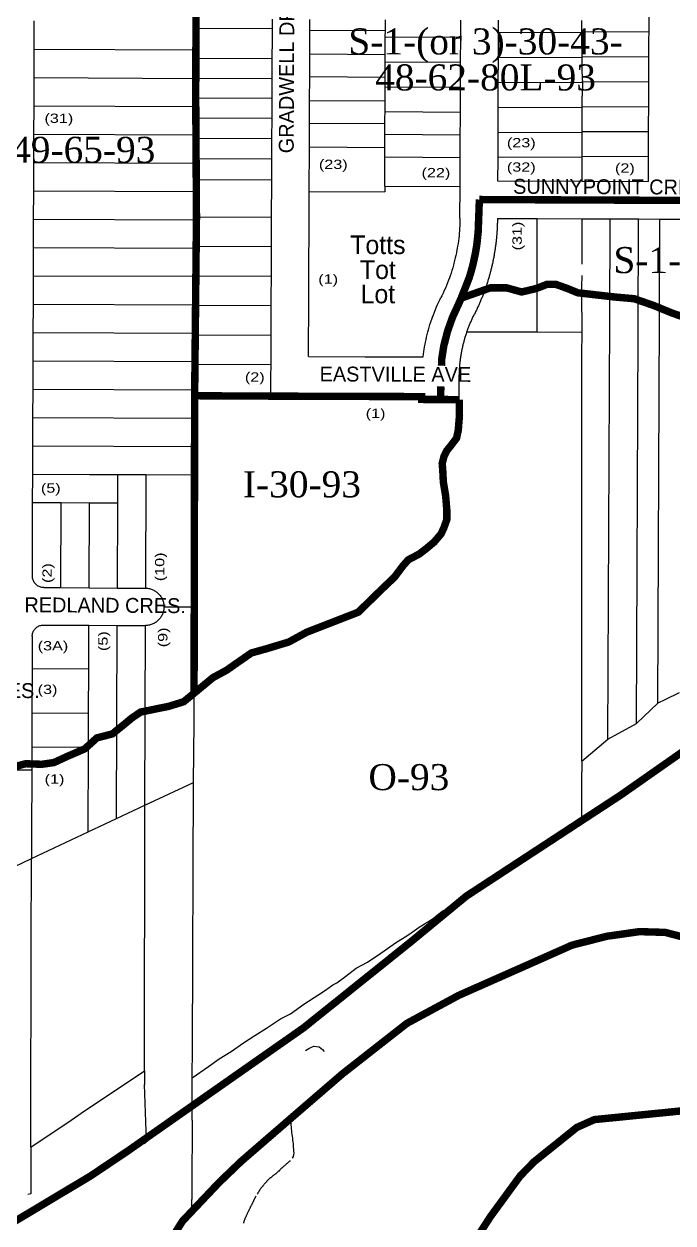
# Model space of a CAD drawing. Header units: millimetres. Extents: x 1745962 to 1749233, y 4525379 to 4529927.
# Drawn here: x 1746982 to 1747331, y 4526284 to 4526928 of the extents above; entities that cross this region are included whole.
import ezdxf
from ezdxf.enums import TextEntityAlignment as Align

# ---------------------------------------------------------------- set-up
doc = ezdxf.new("R2010")
doc.units = ezdxf.units.MM
doc.header["$LTSCALE"] = 10
doc.header["$MEASUREMENT"] = 0
for name, color, linetype in [('AROLL_ADDRESS', 44, 'Continuous'), ('AROLL_LOTS', 8, 'Continuous'), ('AROLL_ROADS', 7, 'Continuous'), ('PARKS', 62, 'Continuous'), ('WATER', 5, 'Continuous'), ('ZONING_STANDARDS', 140, 'Continuous'), ('ZONING_ZONES', 140, 'Continuous')]:
    doc.layers.add(name, color=color, linetype=linetype)
doc.styles.add('DUTCH', font='dutcheb.ttf')
doc.styles.add('Univers Condensed', font='UNVR57W.TTF')
doc.styles.add('Univers Light Condensed', font='unvr47a.ttf')

msp = doc.modelspace()

# ---------------------------------------------------------------- linework, layer by layer
at = {"layer": 'AROLL_LOTS'}
for p, q in [((1747317.79, 4526924.14), (1747317.83, 4526935.11)), ((1746987.44, 4526914.76), (1746987.5, 4526929.99)), ((1747074.31, 4526920.47), (1747074.34, 4526925.94)), ((1747074.34, 4526925.94), (1747074.35, 4526929.69)), ((1747115.43, 4526925.73), (1747074.34, 4526925.94)), ((1747115.42, 4526920.24), (1747115.43, 4526925.73)), ((1747115.43, 4526925.73), (1747115.46, 4526930.91)), ((1747135.55, 4526920.16), (1747135.58, 4526925.04)), ((1747135.58, 4526925.04), (1747135.59, 4526930.83)), ((1747135.58, 4526925.04), (1747176.1, 4526924.84)), ((1747176.09, 4526921.49), (1747176.1, 4526924.84)), ((1747176.1, 4526924.84), (1747176.13, 4526930.63)), ((1747216.62, 4526921.28), (1747216.65, 4526930.42)), ((1747236.77, 4526930.33), (1747236.74, 4526923.94)), ((1747281.65, 4526924.3), (1747281.64, 4526930.15)), ((1747074.3, 4526914.46), (1747074.31, 4526920.47)), ((1747115.37, 4526909.57), (1747115.42, 4526920.24)), ((1747135.52, 4526912.25), (1747135.55, 4526920.16)), ((1747176.05, 4526912.04), (1747176.08, 4526919.96)), ((1747176.08, 4526919.96), (1747176.09, 4526921.49)), ((1747176.09, 4526921.49), (1747216.62, 4526921.28)), ((1747216.56, 4526909.09), (1747216.6, 4526919.76)), ((1747216.6, 4526919.76), (1747216.62, 4526921.28)), ((1747236.72, 4526919.67), (1747236.69, 4526910.53)), ((1747236.74, 4526923.94), (1747236.72, 4526919.67)), ((1747236.74, 4526923.94), (1747281.65, 4526923.75)), ((1747281.65, 4526924.3), (1747317.79, 4526924.14)), ((1747281.65, 4526923.75), (1747281.65, 4526924.3)), ((1747281.65, 4526920.03), (1747281.65, 4526923.75)), ((1747281.73, 4526919.48), (1747281.65, 4526920.03)), ((1747281.8, 4526910.89), (1747281.73, 4526919.48)), ((1747317.72, 4526910.73), (1747317.77, 4526919.87)), ((1747317.77, 4526919.87), (1747317.79, 4526924.14)), ((1746987.4, 4526899.54), (1746987.44, 4526914.76)), ((1746987.44, 4526914.76), (1747074.3, 4526914.46)), ((1747074.29, 4526909.79), (1747074.3, 4526914.46)), ((1747135.5, 4526909.5), (1747135.52, 4526912.25)), ((1747135.52, 4526912.25), (1747176.05, 4526912.04)), ((1747176.04, 4526909.3), (1747176.05, 4526912.04)), ((1747115.37, 4526909.57), (1747074.29, 4526909.79)), ((1747074.4, 4526899.13), (1747074.29, 4526909.79)), ((1747115.33, 4526898.9), (1747115.37, 4526909.57)), ((1747135.47, 4526900.05), (1747135.5, 4526909.5)), ((1747175.99, 4526899.85), (1747176.03, 4526908.07)), ((1747176.03, 4526908.07), (1747176.04, 4526909.3)), ((1747176.03, 4526908.07), (1747216.56, 4526907.88)), ((1747216.51, 4526898.43), (1747216.56, 4526907.88)), ((1747216.56, 4526907.88), (1747216.56, 4526909.09)), ((1747236.68, 4526909), (1747236.63, 4526898.34)), ((1747236.69, 4526910.53), (1747236.68, 4526909)), ((1747236.69, 4526910.53), (1747281.8, 4526910.34)), ((1747281.8, 4526910.89), (1747317.72, 4526910.73)), ((1747281.8, 4526910.34), (1747281.8, 4526910.89)), ((1747281.8, 4526908.82), (1747281.8, 4526910.34)), ((1747281.84, 4526904.79), (1747281.8, 4526908.82)), ((1747317.71, 4526904.64), (1747317.72, 4526910.73)), ((1746987.34, 4526884.31), (1746987.4, 4526899.54)), ((1746987.4, 4526899.54), (1747074.4, 4526899.13)), ((1747074.22, 4526888.45), (1747074.4, 4526899.13)), ((1747115.33, 4526898.9), (1747074.4, 4526899.13)), ((1747115.28, 4526888.24), (1747115.33, 4526898.9)), ((1747135.46, 4526898.83), (1747135.47, 4526900.05)), ((1747135.47, 4526900.05), (1747175.99, 4526899.85)), ((1747175.99, 4526898.63), (1747175.99, 4526899.85)), ((1747281.95, 4526898.15), (1747281.84, 4526904.79)), ((1747317.68, 4526897.32), (1747317.71, 4526904.64)), ((1747135.42, 4526888.17), (1747135.46, 4526898.83)), ((1747175.95, 4526887.96), (1747175.98, 4526894.67)), ((1747175.98, 4526894.67), (1747175.99, 4526898.63)), ((1747175.98, 4526894.67), (1747216.5, 4526894.46)), ((1747216.47, 4526887.76), (1747216.5, 4526894.46)), ((1747216.5, 4526894.46), (1747216.51, 4526898.43)), ((1747236.63, 4526897.12), (1747236.59, 4526887.67)), ((1747236.63, 4526898.34), (1747236.63, 4526897.12)), ((1747236.63, 4526897.12), (1747281.95, 4526896.94)), ((1747281.95, 4526896.94), (1747281.93, 4526889.55)), ((1747281.95, 4526898.15), (1747281.94, 4526897.47)), ((1747281.94, 4526897.47), (1747317.68, 4526897.32)), ((1747281.94, 4526897.47), (1747281.95, 4526896.94)), ((1747317.63, 4526889.39), (1747317.68, 4526897.32)), ((1747074.2, 4526884.01), (1747074.22, 4526888.45)), ((1747115.28, 4526888.24), (1747074.22, 4526888.45)), ((1747115.23, 4526877.57), (1747115.28, 4526888.24)), ((1747135.37, 4526877.51), (1747135.41, 4526887.25)), ((1747135.41, 4526887.25), (1747135.42, 4526888.17)), ((1747135.41, 4526887.25), (1747175.94, 4526887.04)), ((1747175.92, 4526881.26), (1747175.94, 4526887.04)), ((1747175.94, 4526887.04), (1747175.95, 4526887.96)), ((1747216.45, 4526881.05), (1747216.47, 4526887.76)), ((1747236.59, 4526887.67), (1747236.57, 4526883.71)), ((1747281.82, 4526887.49), (1747281.93, 4526889.55)), ((1747281.82, 4526884.06), (1747281.82, 4526887.49)), ((1747317.62, 4526883.91), (1747317.63, 4526889.39)), ((1746987.29, 4526869.09), (1746987.34, 4526884.31)), ((1746987.34, 4526884.31), (1747074.2, 4526884.01)), ((1747074.18, 4526877.8), (1747074.2, 4526884.01)), ((1747175.9, 4526877.3), (1747175.92, 4526881.26)), ((1747175.92, 4526881.26), (1747216.45, 4526881.05)), ((1747216.42, 4526877.09), (1747216.45, 4526881.05)), ((1747236.57, 4526883.71), (1747236.54, 4526877)), ((1747236.57, 4526883.71), (1747281.82, 4526883.53)), ((1747281.82, 4526884.06), (1747317.62, 4526883.91)), ((1747281.82, 4526883.53), (1747281.82, 4526884.06)), ((1747281.83, 4526876.83), (1747281.82, 4526883.53)), ((1747317.57, 4526874.16), (1747317.62, 4526883.91)), ((1747074.15, 4526868.79), (1747074.18, 4526877.8)), ((1747115.23, 4526877.57), (1747074.18, 4526877.8)), ((1747115.19, 4526866.9), (1747115.23, 4526877.57)), ((1747135.33, 4526866.84), (1747135.37, 4526875.06)), ((1747135.37, 4526875.06), (1747135.37, 4526877.51)), ((1747135.37, 4526875.06), (1747175.89, 4526874.86)), ((1747175.87, 4526869.07), (1747175.89, 4526874.86)), ((1747175.89, 4526874.86), (1747175.9, 4526877.3)), ((1747216.39, 4526868.86), (1747216.42, 4526877.09)), ((1747236.54, 4526877), (1747236.51, 4526870.3)), ((1747281.82, 4526874.31), (1747281.83, 4526876.83)), ((1747281.83, 4526870.66), (1747281.82, 4526874.31)), ((1747317.56, 4526870.5), (1747317.57, 4526874.16)), ((1746987.24, 4526853.86), (1746987.29, 4526869.09)), ((1746987.29, 4526869.09), (1747074.15, 4526868.79)), ((1747074.1, 4526856.46), (1747074.14, 4526866.82)), ((1747074.14, 4526867.13), (1747074.15, 4526868.79)), ((1747074.14, 4526866.82), (1747074.14, 4526867.13)), ((1747115.19, 4526866.6), (1747074.14, 4526866.82)), ((1747115.19, 4526866.6), (1747115.19, 4526866.9)), ((1747135.31, 4526862.26), (1747135.33, 4526866.84)), ((1747175.86, 4526866.63), (1747175.87, 4526869.07)), ((1747175.87, 4526869.07), (1747216.39, 4526868.86)), ((1747216.38, 4526866.43), (1747216.39, 4526868.86)), ((1747236.51, 4526870.3), (1747236.5, 4526866.34)), ((1747236.51, 4526870.3), (1747281.83, 4526870.11)), ((1747281.83, 4526870.66), (1747317.56, 4526870.5)), ((1747281.83, 4526870.11), (1747281.83, 4526870.66)), ((1747281.83, 4526866.15), (1747281.83, 4526870.11)), ((1747317.51, 4526858.92), (1747317.56, 4526870.5)), ((1747115.14, 4526856.24), (1747115.19, 4526866.6)), ((1747135.28, 4526856.17), (1747135.31, 4526862.26)), ((1747135.31, 4526862.26), (1747175.84, 4526862.06)), ((1747175.82, 4526856.89), (1747175.84, 4526862.06)), ((1747175.84, 4526862.06), (1747175.86, 4526866.63)), ((1747216.35, 4526856.68), (1747216.38, 4526866.43)), ((1747236.5, 4526866.34), (1747236.47, 4526856.89)), ((1747281.82, 4526859.07), (1747281.83, 4526866.15)), ((1746987.18, 4526838.64), (1746987.24, 4526853.86)), ((1746987.24, 4526853.86), (1747074.09, 4526853.56)), ((1747074.09, 4526853.56), (1747074.1, 4526855.85)), ((1747074.1, 4526855.85), (1747074.1, 4526856.46)), ((1747115.14, 4526855.63), (1747074.1, 4526855.85)), ((1747115.09, 4526844.47), (1747115.14, 4526855.63)), ((1747115.14, 4526855.63), (1747115.14, 4526856.24)), ((1747135.24, 4526844.43), (1747135.28, 4526856.17)), ((1747175.79, 4526844.27), (1747175.81, 4526855.97)), ((1747175.81, 4526855.97), (1747175.82, 4526856.89)), ((1747175.82, 4526856.89), (1747216.35, 4526856.68)), ((1747216.29, 4526844.11), (1747216.33, 4526855.76)), ((1747216.33, 4526855.76), (1747216.35, 4526856.68)), ((1747236.46, 4526855.68), (1747236.41, 4526844.02)), ((1747236.47, 4526856.89), (1747236.46, 4526855.68)), ((1747236.47, 4526856.89), (1747281.83, 4526856.71)), ((1747281.81, 4526843.84), (1747281.84, 4526855.49)), ((1747281.83, 4526857.24), (1747281.82, 4526859.07)), ((1747281.83, 4526857.24), (1747317.51, 4526857.09)), ((1747281.83, 4526856.71), (1747281.83, 4526857.24)), ((1747281.84, 4526855.49), (1747281.83, 4526856.71)), ((1747317.45, 4526843.68), (1747317.51, 4526857.09)), ((1747317.51, 4526857.09), (1747317.51, 4526858.92)), ((1747074.06, 4526844.63), (1747074.09, 4526853.56)), ((1747074.05, 4526838.34), (1747074.06, 4526844.02)), ((1747074.67, 4526844.63), (1747074.06, 4526844.63)), ((1747074.06, 4526844.02), (1747074.06, 4526844.63)), ((1747115.09, 4526844.47), (1747074.67, 4526844.63)), ((1747115.02, 4526824.39), (1747115.09, 4526843.86)), ((1747115.09, 4526843.86), (1747115.09, 4526844.47)), ((1747135.21, 4526838.33), (1747135.24, 4526844.43)), ((1747175.78, 4526841.22), (1747175.76, 4526838.17)), ((1747175.78, 4526841.22), (1747175.79, 4526844.27)), ((1747175.78, 4526841.22), (1747216.28, 4526841.05)), ((1747216.28, 4526841.05), (1747216.29, 4526844.11)), ((1747236.41, 4526844.02), (1747281.81, 4526843.84)), ((1747281.81, 4526843.84), (1747282.43, 4526843.83)), ((1747282.43, 4526843.83), (1747317.45, 4526843.68)), ((1746987.13, 4526823.41), (1746987.18, 4526838.64)), ((1746987.18, 4526838.64), (1747074.05, 4526838.34)), ((1747074.01, 4526824.55), (1747074.05, 4526838.34)), ((1747135.21, 4526838.33), (1747175.76, 4526838.17)), ((1746987.08, 4526808.19), (1746987.13, 4526823.41)), ((1746987.13, 4526823.41), (1747074, 4526823.12)), ((1747073.98, 4526813.89), (1747074, 4526823.12)), ((1747074, 4526823.12), (1747074.01, 4526824.55)), ((1747074.62, 4526824.55), (1747074.01, 4526824.55)), ((1747115.02, 4526824.39), (1747074.62, 4526824.55)), ((1747114.97, 4526813.72), (1747115.02, 4526824.39)), ((1747236.32, 4526823.91), (1747257.72, 4526823.83)), ((1747257.72, 4526823.83), (1747281.79, 4526823.73)), ((1747257.73, 4526811.67), (1747257.72, 4526823.83)), ((1747281.79, 4526823.73), (1747282.4, 4526823.73)), ((1747281.79, 4526811.54), (1747281.79, 4526823.73)), ((1747282.4, 4526823.73), (1747296.93, 4526823.67)), ((1747296.7, 4526769.71), (1747296.93, 4526823.67)), ((1747296.93, 4526823.67), (1747312.18, 4526823.59)), ((1747311.91, 4526762.45), (1747312.18, 4526823.59)), ((1747312.18, 4526823.59), (1747323.62, 4526823.55)), ((1747323.38, 4526770.83), (1747323.62, 4526823.55)), ((1747323.62, 4526823.55), (1747327.42, 4526823.53)), ((1747327.42, 4526823.53), (1747335.05, 4526823.5)), ((1747073.95, 4526807.89), (1747073.96, 4526808.71)), ((1747073.96, 4526808.71), (1747073.98, 4526813.89)), ((1747114.94, 4526808.54), (1747073.96, 4526808.71)), ((1747114.94, 4526808.54), (1747114.97, 4526813.72)), ((1747257.74, 4526799.5), (1747257.73, 4526811.67)), ((1747281.78, 4526799.35), (1747281.79, 4526811.54)), ((1746987.03, 4526792.96), (1746987.08, 4526808.19)), ((1746987.08, 4526808.19), (1747073.95, 4526807.89)), ((1747073.9, 4526792.86), (1747073.94, 4526803.22)), ((1747073.94, 4526803.22), (1747073.95, 4526807.89)), ((1747114.88, 4526792.69), (1747114.92, 4526803.05)), ((1747114.92, 4526803.05), (1747114.94, 4526808.54)), ((1747257.75, 4526787.33), (1747257.74, 4526799.5)), ((1746986.97, 4526777.74), (1746987.03, 4526792.96)), ((1746987.03, 4526792.96), (1747073.9, 4526792.86)), ((1747073.87, 4526781.88), (1747073.9, 4526792.55)), ((1747114.88, 4526792.69), (1747073.9, 4526792.86)), ((1747073.9, 4526792.55), (1747073.9, 4526792.86)), ((1747114.83, 4526781.71), (1747114.88, 4526792.39)), ((1747114.88, 4526792.39), (1747114.88, 4526792.69)), ((1747281.77, 4526787.16), (1747281.78, 4526793.25)), ((1747257.75, 4526778.96), (1747257.75, 4526787.33)), ((1747281.77, 4526774.97), (1747281.77, 4526787.16)), ((1746986.92, 4526762.52), (1746986.97, 4526777.74)), ((1746986.97, 4526777.74), (1747073.86, 4526777.44)), ((1747073.84, 4526771.21), (1747073.86, 4526777.01)), ((1747073.86, 4526777.44), (1747073.87, 4526781.88)), ((1747073.86, 4526777.01), (1747073.86, 4526777.44)), ((1747114.81, 4526776.83), (1747073.86, 4526777.01)), ((1747114.78, 4526771.04), (1747114.81, 4526776.83)), ((1747114.81, 4526776.83), (1747114.83, 4526781.71)), ((1747257.75, 4526775.15), (1747257.75, 4526778.96)), ((1747073.81, 4526762.22), (1747073.84, 4526771.21)), ((1747114.75, 4526760.98), (1747114.78, 4526771.04)), ((1747257.76, 4526762.84), (1747257.75, 4526775.15)), ((1747281.78, 4526771.92), (1747281.77, 4526774.97)), ((1747281.78, 4526762.78), (1747281.78, 4526771.92)), ((1747322.47, 4526563.36), (1747323.38, 4526770.83)), ((1747295.71, 4526543.91), (1747296.7, 4526769.71)), ((1746986.87, 4526747.29), (1746986.92, 4526762.52)), ((1746986.92, 4526762.52), (1747073.81, 4526762.22)), ((1747073.77, 4526749.87), (1747073.81, 4526760.54)), ((1747073.81, 4526761.15), (1747073.81, 4526762.22)), ((1747114.75, 4526760.98), (1747073.81, 4526761.15)), ((1747073.81, 4526760.54), (1747073.81, 4526761.15)), ((1747114.7, 4526749.7), (1747114.74, 4526760.37)), ((1747114.74, 4526760.37), (1747114.75, 4526760.98)), ((1747219.97, 4526762.94), (1747224.84, 4526762.92)), ((1747224.84, 4526762.92), (1747257.76, 4526762.84)), ((1747257.76, 4526762.84), (1747281.78, 4526762.78)), ((1747281.77, 4526750.59), (1747281.78, 4526762.78)), ((1747310.98, 4526552.49), (1747311.91, 4526762.45)), ((1746986.81, 4526732.07), (1746986.87, 4526747.29)), ((1746986.87, 4526747.29), (1747073.77, 4526746.98)), ((1747073.74, 4526739.2), (1747073.76, 4526745.3)), ((1747073.76, 4526745.3), (1747073.77, 4526746.98)), ((1747114.68, 4526745.13), (1747073.76, 4526745.3)), ((1747073.77, 4526746.98), (1747073.77, 4526749.87)), ((1747114.66, 4526739.03), (1747114.68, 4526745.13)), ((1747114.68, 4526745.13), (1747114.7, 4526749.7)), ((1747281.76, 4526738.4), (1747281.77, 4526750.59)), ((1747073.67, 4526731.77), (1747073.74, 4526739.2)), ((1747114.61, 4526728.36), (1747114.66, 4526739.03)), ((1747215.81, 4526726.49), (1747215.85, 4526738.66)), ((1747281.76, 4526726.21), (1747281.76, 4526738.4)), ((1746986.76, 4526716.84), (1746986.81, 4526732.07)), ((1746986.81, 4526732.07), (1747073.67, 4526731.77)), ((1747073.64, 4526728.56), (1747073.67, 4526731.77)), ((1747073.61, 4526717.87), (1747073.64, 4526728.56)), ((1747073.64, 4526728.56), (1747114.61, 4526728.36)), ((1747114.61, 4526728.36), (1747127.96, 4526728.32)), ((1747281.76, 4526714.02), (1747281.76, 4526726.21)), ((1746986.71, 4526701.62), (1746986.76, 4526716.84)), ((1746986.76, 4526716.84), (1747073.61, 4526716.54)), ((1747073.6, 4526707.19), (1747073.61, 4526716.54)), ((1747073.61, 4526716.54), (1747073.61, 4526717.87)), ((1747281.75, 4526695.84), (1747281.76, 4526714.02)), ((1747073.58, 4526701.31), (1747073.6, 4526707.19)), ((1746986.66, 4526686.39), (1746986.71, 4526701.62)), ((1746986.71, 4526701.62), (1747073.58, 4526701.31)), ((1747073.58, 4526696.53), (1747073.58, 4526701.31)), ((1747073.56, 4526686.09), (1747073.58, 4526696.53)), ((1747281.75, 4526673.98), (1747281.75, 4526695.84)), ((1746986.6, 4526671.17), (1746986.66, 4526686.39)), ((1746986.66, 4526686.39), (1747017.15, 4526686.28)), ((1747017.15, 4526686.28), (1747032.4, 4526686.24)), ((1747032.33, 4526670.98), (1747032.4, 4526686.24)), ((1747032.4, 4526686.24), (1747047.65, 4526686.18)), ((1747047.38, 4526625.15), (1747047.65, 4526686.18)), ((1747047.65, 4526686.18), (1747073.56, 4526686.09)), ((1747073.53, 4526675.22), (1747073.56, 4526686.09)), ((1747073.51, 4526664.55), (1747073.53, 4526675.22)), ((1747281.75, 4526649.69), (1747281.75, 4526673.98)), ((1746986.47, 4526631.58), (1746986.6, 4526671.17)), ((1746986.6, 4526671.17), (1747001.85, 4526671.11)), ((1747001.67, 4526625.42), (1747001.85, 4526671.11)), ((1747001.85, 4526671.11), (1747017.09, 4526671.05)), ((1747016.9, 4526625.33), (1747017.09, 4526671.05)), ((1747017.09, 4526671.05), (1747032.33, 4526670.98)), ((1747032.14, 4526625.24), (1747032.33, 4526670.98)), ((1747073.44, 4526627.05), (1747073.51, 4526664.55)), ((1747281.74, 4526620.74), (1747281.75, 4526649.69)), ((1746992.53, 4526625.47), (1747001.67, 4526625.42)), ((1747001.67, 4526625.42), (1747016.9, 4526625.33)), ((1747016.9, 4526625.33), (1747032.14, 4526625.24)), ((1747032.14, 4526625.24), (1747047.38, 4526625.15)), ((1747073.42, 4526615.12), (1747073.44, 4526624.91)), ((1747073.44, 4526624.91), (1747073.44, 4526627.05)), ((1747281.74, 4526582.71), (1747281.74, 4526620.74)), ((1747057.14, 4526615.04), (1747073.42, 4526615.12)), ((1747073.41, 4526608.75), (1747073.42, 4526615.12)), ((1746992.48, 4526605.35), (1747016.83, 4526605.21)), ((1747016.76, 4526581.75), (1747016.83, 4526605.21)), ((1747016.83, 4526605.21), (1747032.04, 4526605.13)), ((1747031.72, 4526501.29), (1747032.04, 4526605.13)), ((1747032.04, 4526605.13), (1747047.26, 4526605.04)), ((1747046.96, 4526508.49), (1747047.26, 4526605.04)), ((1747073.3, 4526552.85), (1747073.4, 4526604.8)), ((1747073.4, 4526604.8), (1747073.41, 4526608.75)), ((1746986.35, 4526599.28), (1746986.29, 4526581.92)), ((1746986.29, 4526581.92), (1746986.21, 4526558.15)), ((1746986.29, 4526581.92), (1747016.76, 4526581.75)), ((1747016.69, 4526557.98), (1747016.76, 4526581.75)), ((1747281.72, 4526532.1), (1747281.74, 4526582.71)), ((1747326.28, 4526565.22), (1747322.47, 4526563.36)), ((1747333.92, 4526568.92), (1747326.28, 4526565.22)), ((1746986.21, 4526558.15), (1746986.14, 4526539.86)), ((1746986.21, 4526558.15), (1747016.69, 4526557.98)), ((1747016.64, 4526539.7), (1747016.69, 4526557.98)), ((1747310.98, 4526552.49), (1747322.47, 4526563.36)), ((1747072.96, 4526520.76), (1747073.3, 4526552.85)), ((1747295.71, 4526543.91), (1747310.98, 4526552.49)), ((1746986.14, 4526539.86), (1746985.94, 4526479.82)), ((1746986.14, 4526539.86), (1747016.64, 4526539.7)), ((1747016.51, 4526494.13), (1747016.64, 4526539.7)), ((1747281.72, 4526532.1), (1747295.71, 4526543.91)), ((1747281.72, 4526532.1), (1747281.72, 4526528.9)), ((1746986.1, 4526527.36), (1746955.7, 4526527.46)), ((1747281.72, 4526528.9), (1747281.72, 4526526.37)), ((1747281.72, 4526500.87), (1747281.72, 4526526.37)), ((1747046.96, 4526508.49), (1747072.96, 4526520.76)), ((1747072.41, 4526378.08), (1747072.96, 4526520.76)), ((1747031.72, 4526501.29), (1747046.96, 4526508.49)), ((1747046.64, 4526365.71), (1747046.96, 4526508.49)), ((1747016.51, 4526494.13), (1747031.72, 4526501.29)), ((1746985.94, 4526479.82), (1747016.51, 4526494.13)), ((1746955.48, 4526465.39), (1746985.94, 4526479.82)), ((1746985.92, 4526471.56), (1746985.94, 4526479.82)), ((1746985.86, 4526441.95), (1746985.92, 4526471.56)), ((1746985.61, 4526324.75), (1746985.86, 4526441.95)), ((1747072.34, 4526362.07), (1747072.41, 4526378.08)), ((1747012.7, 4526342.94), (1747046.64, 4526365.71)), ((1747046.64, 4526365.71), (1747046.63, 4526358.35)), ((1747047.79, 4526328.34), (1747046.63, 4526358.35)), ((1747072.29, 4526349.92), (1747072.34, 4526362.07)), ((1747072.26, 4526341.85), (1747072.29, 4526349.92)), ((1746985.61, 4526324.75), (1747007.24, 4526339.27)), ((1747007.24, 4526339.27), (1747012.7, 4526342.94)), ((1747072.25, 4526339.31), (1747072.23, 4526332.07)), ((1747072.25, 4526339.31), (1747072.26, 4526341.85)), ((1747072.23, 4526332.07), (1747072.14, 4526310.21)), ((1747047.79, 4526328.34), (1747046.56, 4526326.6)), ((1746985.61, 4526324.75), (1746985.56, 4526299.69)), ((1747072.13, 4526308.59), (1747072.08, 4526296.6)), ((1747072.14, 4526310.21), (1747072.13, 4526308.59)), ((1746985.56, 4526299.69), (1746984.08, 4526299.26)), ((1747072.07, 4526291.6), (1747072.08, 4526296.6)), ((1747072.06, 4526290.98), (1747072.07, 4526291.6))]:
    msp.add_line(p, q, dxfattribs=at)
for points in [[(1747175.78, 4526841.22), (1747175.76, 4526838.17)], [(1747175.78, 4526841.22), (1747216.28, 4526841.05)], [(1747216.21, 4526823.99), (1747216.28, 4526841.05)], [(1747135.15, 4526824.31), (1747135.21, 4526838.33)], [(1747135.21, 4526838.33), (1747175.76, 4526838.17)], [(1747135.1, 4526813.64), (1747135.15, 4526824.31)], [(1747216.21, 4526823.99), (1747216.2, 4526823), (1747216.16, 4526821.49), (1747216.11, 4526820), (1747216.03, 4526818.49), (1747215.92, 4526817), (1747215.84, 4526816.01), (1747215.69, 4526814.51), (1747215.57, 4526813.34)], [(1747236.32, 4526823.91), (1747236.32, 4526823.42), (1747236.31, 4526822.92), (1747236.31, 4526822.42), (1747236.3, 4526821.92), (1747236.29, 4526821.42), (1747236.27, 4526820.91), (1747236.26, 4526820.41), (1747236.24, 4526819.91), (1747236.22, 4526819.42), (1747236.19, 4526818.91), (1747236.17, 4526818.42), (1747236.14, 4526817.91), (1747236.11, 4526817.42), (1747236.08, 4526816.92), (1747236.05, 4526816.43), (1747236.02, 4526815.92), (1747235.98, 4526815.42), (1747235.94, 4526814.92), (1747235.9, 4526814.43), (1747235.85, 4526813.93), (1747235.81, 4526813.43), (1747235.76, 4526812.93), (1747235.71, 4526812.44), (1747235.63, 4526811.79)], [(1747135.06, 4526802.98), (1747135.1, 4526813.64)], [(1747215.57, 4526813.34), (1747215.38, 4526811.85), (1747215.17, 4526810.36), (1747214.94, 4526808.88), (1747214.77, 4526807.9), (1747214.6, 4526806.91), (1747214.31, 4526805.44), (1747214, 4526803.97), (1747213.7, 4526802.67)], [(1747235.63, 4526811.79), (1747235.58, 4526811.29), (1747235.52, 4526810.8), (1747235.46, 4526810.29), (1747235.4, 4526809.8), (1747235.33, 4526809.31), (1747235.27, 4526808.81), (1747235.2, 4526808.31), (1747235.13, 4526807.82), (1747235.06, 4526807.32), (1747234.98, 4526806.83), (1747234.9, 4526806.34), (1747234.82, 4526805.84), (1747234.74, 4526805.35), (1747234.66, 4526804.85), (1747234.57, 4526804.36), (1747234.49, 4526803.87), (1747234.4, 4526803.38), (1747234.31, 4526802.89), (1747234.21, 4526802.4), (1747234.11, 4526801.91), (1747234.01, 4526801.41), (1747233.92, 4526800.93), (1747233.82, 4526800.44), (1747233.65, 4526799.65)], [(1747135.01, 4526792.31), (1747135.06, 4526802.98)], [(1747213.7, 4526802.67), (1747213.35, 4526801.21), (1747212.98, 4526799.77), (1747212.72, 4526798.8), (1747212.3, 4526797.36), (1747211.87, 4526795.92), (1747211.42, 4526794.49), (1747210.93, 4526793.07), (1747210.56, 4526792)], [(1747233.65, 4526799.65), (1747233.54, 4526799.17), (1747233.43, 4526798.68), (1747233.32, 4526798.19), (1747233.21, 4526797.7), (1747233.09, 4526797.22), (1747232.97, 4526796.73), (1747232.85, 4526796.25), (1747232.73, 4526795.76), (1747232.6, 4526795.28), (1747232.47, 4526794.79), (1747232.34, 4526794.31), (1747232.21, 4526793.83), (1747232.09, 4526793.35), (1747231.95, 4526792.87), (1747231.81, 4526792.39), (1747231.67, 4526791.91), (1747231.53, 4526791.43), (1747231.38, 4526790.95), (1747231.23, 4526790.47), (1747231.1, 4526789.99), (1747230.94, 4526789.52), (1747230.79, 4526789.04), (1747230.63, 4526788.57), (1747230.48, 4526788.09), (1747230.28, 4526787.51)], [(1747134.97, 4526781.65), (1747135.01, 4526792.31)], [(1747210.56, 4526792), (1747210.04, 4526790.61), (1747209.49, 4526789.21), (1747208.93, 4526787.81), (1747208.35, 4526786.43), (1747207.74, 4526785.06), (1747207.11, 4526783.7), (1747206.46, 4526782.35), (1747205.98, 4526781.36)], [(1747230.28, 4526787.51), (1747230.13, 4526787.04), (1747229.97, 4526786.56), (1747229.8, 4526786.09), (1747229.64, 4526785.63), (1747229.47, 4526785.16), (1747229.29, 4526784.69), (1747229.12, 4526784.22), (1747228.95, 4526783.75), (1747228.77, 4526783.28), (1747228.59, 4526782.81), (1747228.41, 4526782.35), (1747228.23, 4526781.88), (1747228.04, 4526781.41), (1747227.86, 4526780.96), (1747227.66, 4526780.49), (1747227.48, 4526780.03), (1747227.28, 4526779.57), (1747227.09, 4526779.1), (1747226.89, 4526778.65), (1747226.7, 4526778.19), (1747226.49, 4526777.73), (1747226.29, 4526777.28), (1747226.08, 4526776.82), (1747225.88, 4526776.36), (1747225.68, 4526775.91), (1747225.44, 4526775.41)], [(1747134.92, 4526770.98), (1747134.97, 4526781.65)], [(1747201.4, 4526770.72), (1747201.92, 4526772.13), (1747202.46, 4526773.54), (1747203.02, 4526774.92), (1747203.61, 4526776.3), (1747204.21, 4526777.67), (1747204.84, 4526779.04), (1747205.49, 4526780.39), (1747205.98, 4526781.36)], [(1747134.88, 4526760.31), (1747134.92, 4526770.98)], [(1747198.24, 4526760.07), (1747198.59, 4526761.52), (1747198.97, 4526762.98), (1747199.24, 4526763.94), (1747199.64, 4526765.38), (1747200.08, 4526766.82), (1747200.54, 4526768.25), (1747201.03, 4526769.67), (1747201.4, 4526770.72)], [(1747219.97, 4526762.94), (1747220.14, 4526763.41), (1747220.31, 4526763.88), (1747220.47, 4526764.35), (1747220.65, 4526764.82), (1747220.83, 4526765.29), (1747221.01, 4526765.74), (1747221.19, 4526766.21), (1747221.37, 4526766.68), (1747221.57, 4526767.14), (1747221.76, 4526767.61), (1747221.95, 4526768.06), (1747222.16, 4526768.52), (1747222.35, 4526768.98), (1747222.55, 4526769.43), (1747222.77, 4526769.89), (1747222.98, 4526770.35), (1747223.19, 4526770.8), (1747223.41, 4526771.25), (1747223.62, 4526771.7), (1747223.93, 4526772.31)], [(1747225.44, 4526775.41), (1747225.22, 4526774.95), (1747225.01, 4526774.5), (1747224.79, 4526774.05), (1747224.57, 4526773.6), (1747224.36, 4526773.14), (1747223.93, 4526772.31)], [(1747134.83, 4526749.65), (1747134.88, 4526760.31)], [(1747196.38, 4526749.4), (1747196.57, 4526750.89), (1747196.78, 4526752.38), (1747196.93, 4526753.37), (1747197.18, 4526754.84), (1747197.45, 4526756.32), (1747197.64, 4526757.31), (1747197.95, 4526758.77), (1747198.24, 4526760.07)], [(1747216.89, 4526750.82), (1747216.97, 4526751.32), (1747217.06, 4526751.81), (1747217.15, 4526752.3), (1747217.25, 4526752.8), (1747217.34, 4526753.28), (1747217.45, 4526753.77), (1747217.55, 4526754.26), (1747217.66, 4526754.75), (1747217.77, 4526755.24), (1747217.88, 4526755.73), (1747218, 4526756.21), (1747218.12, 4526756.7), (1747218.24, 4526757.18), (1747218.37, 4526757.66), (1747218.5, 4526758.15), (1747218.63, 4526758.63), (1747218.76, 4526759.11), (1747218.9, 4526759.59), (1747219.05, 4526760.07), (1747219.2, 4526760.55), (1747219.35, 4526761.03), (1747219.5, 4526761.5), (1747219.65, 4526761.98), (1747219.81, 4526762.45), (1747219.97, 4526762.94)], [(1747215.85, 4526738.66), (1747215.86, 4526739.16), (1747215.86, 4526739.66), (1747215.87, 4526740.16), (1747215.88, 4526740.66), (1747215.9, 4526741.16), (1747215.92, 4526741.66), (1747215.95, 4526742.15), (1747215.98, 4526742.66), (1747216.01, 4526743.15), (1747216.04, 4526743.66), (1747216.08, 4526744.16), (1747216.12, 4526744.66), (1747216.16, 4526745.15), (1747216.21, 4526745.65), (1747216.25, 4526746.14), (1747216.3, 4526746.64), (1747216.37, 4526747.14), (1747216.43, 4526747.64), (1747216.49, 4526748.13), (1747216.55, 4526748.63), (1747216.63, 4526749.13), (1747216.7, 4526749.62), (1747216.77, 4526750.11), (1747216.89, 4526750.82)], [(1747134.83, 4526749.65), (1747165.32, 4526749.53)], [(1747165.32, 4526749.53), (1747196.38, 4526749.4)], [(1747114.61, 4526728.36), (1747127.96, 4526728.32)], [(1747127.96, 4526728.32), (1747134.74, 4526728.29)], [(1747134.74, 4526728.29), (1747165.22, 4526728.2)], [(1747165.22, 4526728.2), (1747195.68, 4526728.1)], [(1747195.68, 4526728.1), (1747195.68, 4526726.58)], [(1747215.81, 4526726.49), (1747195.68, 4526726.58)], [(1746992.53, 4526625.47), (1746992.03, 4526625.49), (1746991.53, 4526625.55), (1746991.05, 4526625.66), (1746990.57, 4526625.81), (1746990.1, 4526625.98), (1746989.65, 4526626.21), (1746989.22, 4526626.46), (1746988.81, 4526626.75), (1746988.43, 4526627.08), (1746988.08, 4526627.43), (1746987.76, 4526627.81), (1746987.46, 4526628.21), (1746987.21, 4526628.65), (1746986.98, 4526629.1), (1746986.8, 4526629.56), (1746986.66, 4526630.04), (1746986.56, 4526630.53), (1746986.47, 4526631.58)], [(1747047.38, 4526625.15), (1747047.88, 4526625.13), (1747048.37, 4526625.07), (1747048.87, 4526625), (1747049.35, 4526624.9), (1747049.84, 4526624.77), (1747050.32, 4526624.62), (1747050.78, 4526624.45), (1747051.25, 4526624.25), (1747051.69, 4526624.04), (1747052.13, 4526623.8), (1747052.56, 4526623.54), (1747052.98, 4526623.25), (1747053.38, 4526622.95), (1747053.76, 4526622.62), (1747054.12, 4526622.29), (1747054.47, 4526621.93), (1747054.8, 4526621.56), (1747055.12, 4526621.17), (1747055.4, 4526620.75), (1747055.67, 4526620.33), (1747055.92, 4526619.9), (1747056.15, 4526619.46), (1747056.36, 4526619), (1747056.54, 4526618.54), (1747056.7, 4526618.07), (1747056.83, 4526617.59), (1747056.94, 4526617.09), (1747057.03, 4526616.6), (1747057.09, 4526616.1), (1747057.13, 4526615.61), (1747057.14, 4526615.04)], [(1747057.14, 4526615.04), (1747057.13, 4526614.54), (1747057.09, 4526614.04), (1747057.02, 4526613.55), (1747056.93, 4526613.05), (1747056.82, 4526612.56), (1747056.68, 4526612.08), (1747056.53, 4526611.61), (1747056.34, 4526611.15), (1747056.13, 4526610.7), (1747055.9, 4526610.25), (1747055.64, 4526609.82), (1747055.38, 4526609.4), (1747055.09, 4526609), (1747054.77, 4526608.6), (1747054.44, 4526608.23), (1747054.09, 4526607.87), (1747053.72, 4526607.54), (1747053.34, 4526607.22), (1747052.93, 4526606.91), (1747052.52, 4526606.63), (1747052.09, 4526606.38), (1747051.65, 4526606.14), (1747051.21, 4526605.92), (1747050.74, 4526605.73), (1747050.27, 4526605.56), (1747049.79, 4526605.41), (1747049.31, 4526605.28), (1747048.82, 4526605.18), (1747048.33, 4526605.12), (1747047.83, 4526605.06), (1747047.26, 4526605.04)], [(1746986.35, 4526599.28), (1746986.37, 4526599.78), (1746986.44, 4526600.27), (1746986.54, 4526600.76), (1746986.69, 4526601.24), (1746986.87, 4526601.71), (1746987.09, 4526602.15), (1746987.35, 4526602.59), (1746987.63, 4526602.99), (1746987.96, 4526603.37), (1746988.31, 4526603.73), (1746988.68, 4526604.06), (1746989.1, 4526604.35), (1746989.52, 4526604.6), (1746989.97, 4526604.83), (1746990.44, 4526605.01), (1746990.91, 4526605.16), (1746991.4, 4526605.26), (1746992.48, 4526605.35)], [(1747281.72, 4526500.87), (1747280.2, 4526499.9), (1747276.21, 4526497.83), (1747272, 4526495.08), (1747268.37, 4526491.78), (1747264.27, 4526489.36), (1747260.84, 4526486.73), (1747253.08, 4526482.14), (1747247.99, 4526478.92), (1747240.12, 4526473.99), (1747237.39, 4526471.15), (1747231.3, 4526467.14), (1747225.32, 4526463.46), (1747219.67, 4526459.68), (1747213.04, 4526455.11), (1747209.11, 4526452.89)], [(1747189.9, 4526439.83), (1747194.88, 4526443.4), (1747201.31, 4526447.31), (1747206.71, 4526451.54), (1747209.11, 4526452.89)], [(1747072.34, 4526362.07), (1747081.02, 4526368.11), (1747086.76, 4526372.23), (1747093.19, 4526376.13), (1747099.82, 4526380.71), (1747105.9, 4526384.72), (1747112.33, 4526388.63), (1747119.86, 4526393.67), (1747125.19, 4526396.44), (1747132.38, 4526401.59), (1747140.34, 4526406.86), (1747144, 4526409.05), (1747147.86, 4526411.9), (1747150.08, 4526413.05), (1747154.95, 4526416.71), (1747160.35, 4526420.93), (1747166.57, 4526424.16), (1747173.64, 4526428.97), (1747182.16, 4526434.82), (1747187.7, 4526438.26), (1747189.9, 4526439.83)], [(1747047.21, 4526327), (1747047.3, 4526327.09), (1747047.39, 4526327.17), (1747047.48, 4526327.26), (1747047.57, 4526327.35), (1747047.66, 4526327.44), (1747047.75, 4526327.52), (1747047.84, 4526327.61), (1747047.93, 4526327.7), (1747048.02, 4526327.78), (1747048.11, 4526327.87), (1747048.21, 4526327.96), (1747048.29, 4526328.03), (1747048.38, 4526328.12), (1747048.47, 4526328.21), (1747048.56, 4526328.3), (1747048.65, 4526328.38), (1747048.74, 4526328.47), (1747048.83, 4526328.56), (1747048.93, 4526328.64), (1747049.02, 4526328.73), (1747049.11, 4526328.81), (1747049.2, 4526328.89), (1747049.29, 4526328.98), (1747049.38, 4526329.07), (1747049.48, 4526329.15), (1747049.57, 4526329.24), (1747049.66, 4526329.32), (1747049.75, 4526329.4), (1747049.84, 4526329.49), (1747049.93, 4526329.58), (1747050.02, 4526329.66), (1747050.12, 4526329.75), (1747050.21, 4526329.83), (1747050.3, 4526329.91), (1747050.39, 4526330), (1747050.49, 4526330.08), (1747050.58, 4526330.17), (1747050.67, 4526330.25), (1747050.77, 4526330.33), (1747050.86, 4526330.42), (1747050.99, 4526330.55)], [(1747056.58, 4526182.22), (1747053.64, 4526185.54), (1747045.05, 4526197.11), (1747035.24, 4526210.1), (1747031.05, 4526218.21), (1747026.86, 4526228.93), (1747027.45, 4526235.03), (1747033.13, 4526241.64), (1747040.93, 4526250.22), (1747046.62, 4526257.35), (1747052.45, 4526263.92), (1747057.5, 4526269.68), (1747062.5, 4526277.55), (1747067.14, 4526285.01), (1747072.06, 4526290.98)]]:
    msp.add_lwpolyline(points, dxfattribs=at)
at = {"layer": 'WATER'}
for points in [[(1747277.72, 4526433.75), (1747278.69, 4526434.03), (1747279.65, 4526434.26), (1747280.63, 4526434.51), (1747281.6, 4526434.76), (1747282.55, 4526435.05), (1747283.51, 4526435.35), (1747284.43, 4526435.73), (1747285.36, 4526436.09), (1747286.33, 4526436.32), (1747287.31, 4526436.51), (1747288.29, 4526436.72), (1747289.27, 4526436.92), (1747290.26, 4526437.1), (1747291.24, 4526437.28), (1747292.21, 4526437.49), (1747293.2, 4526437.69), (1747294.18, 4526437.89), (1747295.16, 4526438.08), (1747296.13, 4526438.31), (1747297.1, 4526438.56), (1747298.07, 4526438.82), (1747299.03, 4526439.07), (1747300, 4526439.32), (1747300.99, 4526439.46), (1747301.98, 4526439.57), (1747302.96, 4526439.74), (1747303.95, 4526439.92), (1747304.93, 4526440.16), (1747305.89, 4526440.39), (1747306.87, 4526440.57), (1747307.86, 4526440.72), (1747308.85, 4526440.86), (1747309.84, 4526441.03), (1747310.82, 4526441.21), (1747311.8, 4526441.41), (1747312.79, 4526441.55), (1747313.79, 4526441.65), (1747314.78, 4526441.75), (1747315.78, 4526441.85), (1747316.77, 4526441.94), (1747317.78, 4526441.99), (1747318.77, 4526442.03), (1747319.77, 4526442.07), (1747320.77, 4526442.09), (1747321.77, 4526442.1), (1747322.76, 4526441.99), (1747323.75, 4526441.85), (1747324.74, 4526441.67), (1747325.72, 4526441.46), (1747326.67, 4526441.17), (1747327.62, 4526440.84), (1747328.54, 4526440.46), (1747329.47, 4526440.07), (1747330.4, 4526439.7), (1747331.32, 4526439.32)], [(1747190, 4526392.87), (1747190.84, 4526393.41), (1747191.72, 4526393.9), (1747192.59, 4526394.39), (1747193.46, 4526394.89), (1747194.32, 4526395.39), (1747195.18, 4526395.9), (1747196.04, 4526396.41), (1747196.9, 4526396.91), (1747197.77, 4526397.42), (1747198.66, 4526397.86), (1747199.54, 4526398.33), (1747200.42, 4526398.83), (1747201.27, 4526399.36), (1747202.12, 4526399.87), (1747203, 4526400.35), (1747203.9, 4526400.79), (1747204.78, 4526401.25), (1747205.67, 4526401.72), (1747206.56, 4526402.18), (1747207.45, 4526402.64), (1747208.32, 4526403.11), (1747209.21, 4526403.57), (1747210.1, 4526404.03), (1747210.99, 4526404.5), (1747211.88, 4526404.95), (1747212.76, 4526405.4), (1747213.75, 4526405.51), (1747214.68, 4526405.87), (1747215.58, 4526406.33), (1747216.47, 4526406.77), (1747217.4, 4526407.15), (1747218.32, 4526407.53), (1747219.22, 4526407.97), (1747220.11, 4526408.42), (1747221.01, 4526408.86), (1747221.9, 4526409.31), (1747222.8, 4526409.74), (1747223.7, 4526410.18), (1747224.63, 4526410.56), (1747225.55, 4526410.94), (1747226.47, 4526411.33), (1747227.37, 4526411.77), (1747228.28, 4526412.15), (1747229.22, 4526412.51), (1747230.15, 4526412.89), (1747231.07, 4526413.28), (1747232.01, 4526413.62), (1747232.94, 4526413.99), (1747233.86, 4526414.38), (1747234.77, 4526414.79), (1747235.69, 4526415.19), (1747236.6, 4526415.6), (1747237.51, 4526416.01), (1747238.42, 4526416.42), (1747239.34, 4526416.81), (1747240.26, 4526417.21), (1747241.19, 4526417.57), (1747242.12, 4526417.96), (1747243.01, 4526418.41), (1747243.91, 4526418.84), (1747244.83, 4526419.24), (1747245.75, 4526419.61), (1747246.7, 4526419.95), (1747247.63, 4526420.32), (1747248.5, 4526420.81), (1747249.41, 4526421.23), (1747250.31, 4526421.66), (1747251.22, 4526422.08), (1747252.12, 4526422.5), (1747253.04, 4526422.91), (1747253.99, 4526423.19), (1747254.92, 4526423.56), (1747255.84, 4526423.96), (1747256.73, 4526424.4), (1747257.56, 4526424.96), (1747258.33, 4526425.6), (1747259.08, 4526426.25), (1747259.73, 4526427.02), (1747260.55, 4526427.5), (1747261.51, 4526427.75), (1747262.5, 4526427.92), (1747263.48, 4526428.11), (1747264.45, 4526428.35), (1747265.39, 4526428.7), (1747266.32, 4526429.04), (1747267.26, 4526429.42), (1747268.18, 4526429.8), (1747269.11, 4526430.18), (1747270.03, 4526430.54), (1747270.97, 4526430.92), (1747271.88, 4526431.32), (1747272.8, 4526431.72), (1747273.72, 4526432.12), (1747274.62, 4526432.54), (1747275.54, 4526432.95), (1747276.47, 4526433.32), (1747277.72, 4526433.75)], [(1747126.2, 4526318.78), (1747126.68, 4526319.66), (1747126.93, 4526320.62), (1747127.07, 4526321.61), (1747126.99, 4526322.61), (1747126.86, 4526323.61), (1747126.84, 4526324.61), (1747126.83, 4526325.61), (1747126.7, 4526326.6), (1747126.57, 4526327.59), (1747126.44, 4526328.57), (1747126.31, 4526329.57), (1747126.16, 4526330.56), (1747126.03, 4526331.55), (1747125.9, 4526332.54), (1747125.82, 4526333.54), (1747125.76, 4526334.54), (1747125.66, 4526335.53), (1747125.58, 4526336.53), (1747125.47, 4526337.52), (1747125.5, 4526338.52), (1747125.79, 4526339.47), (1747126.26, 4526340.36), (1747126.85, 4526341.16), (1747127.52, 4526341.9), (1747128.22, 4526342.62), (1747128.95, 4526343.3), (1747129.68, 4526343.98), (1747130.43, 4526344.64), (1747131.18, 4526345.3), (1747131.91, 4526346), (1747132.65, 4526346.67), (1747133.4, 4526347.34), (1747134.13, 4526348.01), (1747134.87, 4526348.68), (1747135.61, 4526349.35), (1747136.41, 4526349.94), (1747137.18, 4526350.58), (1747137.92, 4526351.25), (1747138.65, 4526351.94), (1747139.38, 4526352.62), (1747140.13, 4526353.28), (1747140.88, 4526353.92), (1747141.65, 4526354.56), (1747142.42, 4526355.21), (1747143.17, 4526355.86), (1747143.94, 4526356.51), (1747144.7, 4526357.17), (1747145.46, 4526357.81), (1747146.22, 4526358.46), (1747146.98, 4526359.12), (1747147.72, 4526359.77), (1747148.53, 4526360.35), (1747149.28, 4526361.02), (1747150.02, 4526361.69), (1747150.78, 4526362.33), (1747151.57, 4526362.96), (1747152.34, 4526363.58), (1747153.13, 4526364.2), (1747153.92, 4526364.83), (1747154.71, 4526365.43), (1747155.5, 4526366.03), (1747156.25, 4526366.7), (1747157.03, 4526367.33), (1747157.83, 4526367.93), (1747158.6, 4526368.56), (1747159.38, 4526369.18), (1747160.13, 4526369.84), (1747160.88, 4526370.52), (1747161.59, 4526371.21), (1747162.33, 4526371.89), (1747163.06, 4526372.56), (1747163.8, 4526373.23), (1747164.54, 4526373.92), (1747165.35, 4526374.48), (1747166.2, 4526375.01), (1747166.99, 4526375.63), (1747167.79, 4526376.23), (1747168.62, 4526376.77), (1747169.45, 4526377.33), (1747170.28, 4526377.9), (1747171.09, 4526378.49), (1747171.85, 4526379.13), (1747172.62, 4526379.77), (1747173.38, 4526380.42), (1747174.15, 4526381.06), (1747174.98, 4526381.61), (1747175.82, 4526382.16), (1747176.58, 4526382.79), (1747177.34, 4526383.45), (1747178.11, 4526384.09), (1747178.93, 4526384.67), (1747179.73, 4526385.26), (1747180.51, 4526385.89), (1747181.28, 4526386.53), (1747182.07, 4526387.14), (1747182.86, 4526387.76), (1747183.65, 4526388.37), (1747184.44, 4526388.98), (1747185.23, 4526389.58), (1747186.03, 4526390.19), (1747186.85, 4526390.75), (1747187.71, 4526391.28), (1747188.54, 4526391.81), (1747190, 4526392.87)], [(1747133.15, 4526376.75), (1747134.91, 4526377.78), (1747136.02, 4526378.37), (1747137.69, 4526378.92), (1747140.48, 4526378.66), (1747142.29, 4526377.17), (1747143.29, 4526376.1)], [(1747347.1, 4526345.33), (1747346.12, 4526345.19), (1747345.13, 4526345.04), (1747344.14, 4526344.89), (1747343.14, 4526344.75), (1747342.16, 4526344.62), (1747341.17, 4526344.49), (1747340.17, 4526344.39), (1747339.18, 4526344.29), (1747338.18, 4526344.21), (1747337.19, 4526344.12), (1747336.19, 4526344), (1747335.2, 4526343.88), (1747334.21, 4526343.76), (1747333.21, 4526343.67), (1747332.21, 4526343.61), (1747331.21, 4526343.56), (1747330.21, 4526343.51), (1747329.21, 4526343.49), (1747328.21, 4526343.46), (1747327.22, 4526343.4), (1747326.12, 4526343.3)], [(1747314.22, 4526342.26), (1747313.23, 4526342.17), (1747312.25, 4526342.06), (1747311.25, 4526341.96), (1747310.25, 4526341.85), (1747309.26, 4526341.79), (1747308.26, 4526341.71), (1747307.27, 4526341.64), (1747306.26, 4526341.56), (1747305.26, 4526341.5), (1747304.27, 4526341.43), (1747303.27, 4526341.36), (1747302.28, 4526341.29), (1747301.27, 4526341.22), (1747300.28, 4526341.18), (1747299.27, 4526341.13), (1747298.29, 4526341.05), (1747297.28, 4526341), (1747296.28, 4526340.93), (1747295.29, 4526340.84), (1747294.29, 4526340.76), (1747293.31, 4526340.62), (1747292.31, 4526340.46), (1747291.33, 4526340.29), (1747290.35, 4526340.1), (1747289.39, 4526339.82), (1747288.43, 4526339.54), (1747287.47, 4526339.26), (1747286.51, 4526338.99), (1747285.55, 4526338.7), (1747283.87, 4526338.09)], [(1747326.12, 4526343.3), (1747325.13, 4526343.2), (1747324.14, 4526343.1), (1747323.14, 4526342.99), (1747322.15, 4526342.89), (1747321.15, 4526342.78), (1747320.16, 4526342.68), (1747319.16, 4526342.68), (1747318.16, 4526342.66), (1747317.16, 4526342.59), (1747316.09, 4526342.46)], [(1747282.03, 4526337.22), (1747281.17, 4526336.72), (1747280.32, 4526336.19), (1747279.49, 4526335.62), (1747278.7, 4526335.01), (1747277.89, 4526334.43), (1747277.07, 4526333.85), (1747276.25, 4526333.28), (1747275.44, 4526332.71), (1747274.62, 4526332.12), (1747273.76, 4526331.63), (1747272.9, 4526331.12), (1747272.06, 4526330.57), (1747271.23, 4526330), (1747270.38, 4526329.48), (1747269.54, 4526328.93), (1747268.72, 4526328.36), (1747267.92, 4526327.76), (1747267.1, 4526327.19), (1747266.34, 4526326.55), (1747265.6, 4526325.86), (1747264.89, 4526325.18), (1747264.17, 4526324.48), (1747263.44, 4526323.78), (1747262.72, 4526323.09), (1747262, 4526322.41), (1747261.23, 4526321.76), (1747260.44, 4526321.16), (1747259.65, 4526320.53), (1747258.9, 4526319.87), (1747258.18, 4526319.19), (1747257.49, 4526318.46), (1747256.82, 4526317.72), (1747256.14, 4526316.98), (1747255.45, 4526316.25), (1747254.51, 4526315.25)], [(1747107.29, 4526299.49), (1747107.43, 4526299.7), (1747107.56, 4526299.91), (1747107.69, 4526300.13), (1747107.82, 4526300.35), (1747107.95, 4526300.56), (1747108.08, 4526300.77), (1747108.22, 4526300.98), (1747108.35, 4526301.2), (1747108.48, 4526301.41), (1747108.6, 4526301.62), (1747108.74, 4526301.84), (1747108.86, 4526302.05), (1747109, 4526302.26), (1747109.13, 4526302.47), (1747109.26, 4526302.69), (1747109.4, 4526302.89), (1747109.53, 4526303.1), (1747109.66, 4526303.31), (1747109.84, 4526303.48), (1747110.05, 4526303.61), (1747110.22, 4526303.79), (1747110.37, 4526303.98), (1747110.53, 4526304.19), (1747110.69, 4526304.38), (1747110.84, 4526304.57), (1747111, 4526304.76), (1747111.16, 4526304.95), (1747111.33, 4526305.14), (1747111.49, 4526305.33), (1747111.66, 4526305.51), (1747111.84, 4526305.7), (1747112, 4526305.89), (1747112.17, 4526306.06), (1747112.34, 4526306.25), (1747112.5, 4526306.44), (1747112.65, 4526306.64), (1747112.82, 4526306.83), (1747112.98, 4526307.02), (1747113.15, 4526307.19), (1747113.35, 4526307.36), (1747113.54, 4526307.52), (1747113.72, 4526307.7), (1747113.9, 4526307.86), (1747114.09, 4526308.03), (1747114.28, 4526308.19), (1747114.47, 4526308.35), (1747114.67, 4526308.5), (1747114.86, 4526308.66), (1747115.06, 4526308.82), (1747115.25, 4526308.97), (1747115.45, 4526309.13), (1747115.64, 4526309.29), (1747115.84, 4526309.44), (1747116.04, 4526309.59), (1747116.24, 4526309.74), (1747116.43, 4526309.9), (1747116.63, 4526310.05), (1747116.83, 4526310.21), (1747117.02, 4526310.36), (1747117.23, 4526310.51), (1747117.42, 4526310.66), (1747117.62, 4526310.82), (1747117.81, 4526310.97), (1747118.02, 4526311.13), (1747118.21, 4526311.28), (1747118.41, 4526311.44), (1747118.59, 4526311.6), (1747118.76, 4526311.79), (1747118.95, 4526311.94), (1747119.15, 4526312.09), (1747119.34, 4526312.26), (1747119.5, 4526312.45), (1747119.67, 4526312.64), (1747119.83, 4526312.83), (1747120, 4526313), (1747120.17, 4526313.19), (1747120.35, 4526313.36), (1747120.53, 4526313.54), (1747120.71, 4526313.7), (1747120.9, 4526313.88), (1747121.09, 4526314.04), (1747121.27, 4526314.21), (1747121.45, 4526314.37), (1747121.64, 4526314.55), (1747121.83, 4526314.72), (1747122.01, 4526314.88), (1747122.2, 4526315.05), (1747122.38, 4526315.22), (1747122.57, 4526315.39), (1747122.76, 4526315.55), (1747122.95, 4526315.71), (1747123.14, 4526315.88), (1747123.32, 4526316.05), (1747123.51, 4526316.21), (1747123.7, 4526316.37), (1747123.89, 4526316.54), (1747124.08, 4526316.7), (1747124.27, 4526316.86), (1747124.46, 4526317.02), (1747124.65, 4526317.18), (1747124.85, 4526317.34), (1747125.15, 4526317.45)], [(1747253.17, 4526314.11), (1747252.53, 4526313.35), (1747251.93, 4526312.54), (1747251.36, 4526311.72), (1747250.82, 4526310.89), (1747250.24, 4526310.07), (1747249.66, 4526309.25), (1747249.07, 4526308.44), (1747248.49, 4526307.63), (1747247.89, 4526306.82), (1747247.28, 4526306.04), (1747246.59, 4526305.31), (1747245.94, 4526304.56), (1747245.27, 4526303.81), (1747244.61, 4526303.06), (1747243.96, 4526302.29), (1747243.33, 4526301.53), (1747242.65, 4526300.78), (1747241.94, 4526300.08), (1747241.28, 4526299.35), (1747240.57, 4526298.64), (1747239.88, 4526297.92), (1747239.29, 4526297.1), (1747238.73, 4526296.27), (1747238.19, 4526295.44), (1747237.62, 4526294.62), (1747237.03, 4526293.81), (1747236.45, 4526292.99), (1747235.87, 4526292.18), (1747235.3, 4526291.36), (1747234.72, 4526290.54), (1747234.15, 4526289.72), (1747233.59, 4526288.89), (1747233.05, 4526288.06), (1747232.47, 4526287.24), (1747231.92, 4526286.41), (1747231.37, 4526285.58), (1747230.7, 4526284.73)], [(1747099.98, 4526283.88), (1747100.07, 4526284.11), (1747100.13, 4526284.36), (1747100.19, 4526284.6), (1747100.25, 4526284.84), (1747100.31, 4526285.09), (1747100.37, 4526285.33), (1747100.44, 4526285.57), (1747100.52, 4526285.81), (1747100.62, 4526286.04), (1747100.73, 4526286.27), (1747100.83, 4526286.5), (1747100.94, 4526286.71), (1747101.05, 4526286.94), (1747101.16, 4526287.17), (1747101.27, 4526287.4), (1747101.37, 4526287.62), (1747101.47, 4526287.85), (1747101.57, 4526288.08), (1747101.67, 4526288.31), (1747101.78, 4526288.54), (1747101.88, 4526288.77), (1747101.98, 4526288.99), (1747102.08, 4526289.22), (1747102.19, 4526289.44), (1747102.3, 4526289.67), (1747102.41, 4526289.89), (1747102.52, 4526290.12), (1747102.63, 4526290.35), (1747102.74, 4526290.56), (1747102.85, 4526290.79), (1747102.97, 4526291.02), (1747103.07, 4526291.23), (1747103.19, 4526291.46), (1747103.3, 4526291.69), (1747103.41, 4526291.9), (1747103.52, 4526292.13), (1747103.63, 4526292.36), (1747103.74, 4526292.58), (1747103.86, 4526292.8), (1747103.98, 4526293.03), (1747104.09, 4526293.24), (1747104.2, 4526293.47), (1747104.31, 4526293.7), (1747104.42, 4526293.92), (1747104.53, 4526294.14), (1747104.64, 4526294.37), (1747104.75, 4526294.59), (1747104.87, 4526294.81), (1747104.97, 4526295.04), (1747105.07, 4526295.27), (1747105.18, 4526295.5), (1747105.27, 4526295.72), (1747105.38, 4526295.95), (1747105.48, 4526296.18), (1747105.58, 4526296.41), (1747105.69, 4526296.63), (1747105.8, 4526296.86), (1747105.92, 4526297.08), (1747106.03, 4526297.3), (1747106.15, 4526297.53), (1747106.26, 4526297.75), (1747106.37, 4526297.97), (1747106.5, 4526298.19), (1747106.68, 4526298.48)], [(1747230.7, 4526284.73), (1747230.64, 4526284.66)]]:
    msp.add_lwpolyline(points, dxfattribs=at)
at = {"layer": 'ZONING_ZONES', "const_width": 4}
for points in [[(1747073.64, 4526728.56), (1747074.62, 4526824.55), (1747074.22, 4526888.45), (1747074.34, 4526925.94), (1747074.46, 4526963.13), (1747074.6, 4527005.81), (1747074.72, 4527042.38), (1747074.65, 4527066.77), (1747074.95, 4527112.47)], [(1747371.07, 4526833.4), (1747226.63, 4526834.01)], [(1747215.81, 4526726.49), (1747215.92, 4526717.84), (1747215.3, 4526710.13), (1747214.38, 4526705.81), (1747211.6, 4526702.11), (1747209.13, 4526699.02), (1747207.59, 4526695.94), (1747206.66, 4526692.24), (1747206.97, 4526688.23), (1747207.28, 4526682.06), (1747208.51, 4526674.65), (1747209.13, 4526667.25), (1747209.13, 4526662.01), (1747207.59, 4526657.69), (1747206.04, 4526654.29), (1747202.34, 4526649.97), (1747198.33, 4526646.58), (1747194.32, 4526643.5), (1747188.45, 4526640.41), (1747185.62, 4526637.23), (1747180.99, 4526631.06), (1747174.51, 4526624.89), (1747161.55, 4526612.24), (1747133.77, 4526601.44), (1747124.2, 4526596.2), (1747111.86, 4526592.49), (1747104.14, 4526590.33), (1747096.12, 4526584.78), (1747090.87, 4526581.08), (1747083.47, 4526577.07), (1747074.52, 4526569.67), (1747067.73, 4526564.11), (1747059.7, 4526561.64), (1747044.58, 4526558.56), (1747039.64, 4526555.17), (1747035.94, 4526552.08), (1747029.46, 4526546.84), (1747021.12, 4526544.68), (1747014.64, 4526538.82), (1747005.38, 4526534.81), (1746997.98, 4526531.41), (1746991.5, 4526530.49), (1746982.85, 4526530.79), (1746975.76, 4526528.94)], [(1747073.64, 4526728.56), (1747073.56, 4526686.09), (1747073.42, 4526615.12), (1747073.33, 4526568.69)], [(1747215.81, 4526726.49), (1747195.68, 4526726.58), (1747195.68, 4526728.1), (1747134.74, 4526728.29), (1747114.61, 4526728.36), (1747073.64, 4526728.56)]]:
    msp.add_lwpolyline(points, dxfattribs=at)
at = {"layer": 'ZONING_ZONES'}
for points in [[(1747226.63, 4526834.01, 4, 4, 0), (1747225.98, 4526816.63, 4, 4, 0), (1747225.3, 4526810.12, 4, 4, 0), (1747224.6, 4526805.7, 4, 4, 0), (1747223.3, 4526799.54, 4, 4, 0), (1747222.27, 4526795.62, 4, 4, 0), (1747221.1, 4526791.78, 4, 4, 0), (1747216.86, 4526781.02, 4, 4, 0), (1747216.86, 4526781.02, 0, 0, 0)], [(1747337.76, 4526770.34, 4, 4, 0), (1747330.09, 4526773.05, 4, 4, 0), (1747320.16, 4526777.11, 4, 4, 0), (1747309.78, 4526780.72, 4, 4, 0), (1747299.41, 4526781.62, 4, 4, 0), (1747287.67, 4526782.97, 4, 4, 0), (1747279.55, 4526783.88, 4, 4, 0), (1747274.14, 4526786.13, 4, 4, 0), (1747267.82, 4526788.39, 4, 4, 0), (1747262.86, 4526788.39, 4, 4, 0), (1747256.99, 4526786.13, 4, 4, 0), (1747249.32, 4526784.33, 4, 4, 0), (1747241.2, 4526786.58, 4, 4, 0), (1747232.62, 4526786.58, 4, 4, 0), (1747216.86, 4526781.02, 4, 4, 0), (1747215.41, 4526777.76, 4, 4, 0), (1747212.16, 4526770.68, 4, 4, 0), (1747209.43, 4526762.95, 4, 4, 0), (1747207.5, 4526755.28, 4, 4, 0), (1747206.41, 4526748.45, 4, 4, 0), (1747206.29, 4526744.68, 0, 0, 0)], [(1747205.95, 4526733.58, 4, 4, 0), (1747205.73, 4526726.28, 0, 0, 0)]]:
    msp.add_lwpolyline(points, format="xyseb", dxfattribs=at)
at = {"layer": 'ZONING_ZONES', "linetype": 'Continuous', "const_width": 4}
for points in [[(1746552.53, 4525990.99), (1746562.78, 4525998.63), (1746595.23, 4526023.97), (1746605.46, 4526033.53), (1746618.78, 4526040.45), (1746715.52, 4526117.67), (1746857.75, 4526213.48), (1746879.81, 4526226.69), (1747017.85, 4526309.33), (1747037.91, 4526322.82), (1747132.16, 4526388.86), (1747189.84, 4526435.11), (1747219.67, 4526459.68), (1747302.55, 4526513.93), (1747381.79, 4526569.45), (1747466.32, 4526631.57), (1747550.55, 4526694.24), (1747588.99, 4526721.89), (1747642.55, 4526755.57), (1747681.13, 4526770.49)], [(1747336.02, 4526437.67), (1747326.49, 4526440.15), (1747312.69, 4526440.56), (1747295.16, 4526438.08), (1747276.47, 4526433.32), (1747253.04, 4526422.91), (1747215.58, 4526406.33), (1747187.71, 4526391.28), (1747153.13, 4526364.2), (1747129.68, 4526343.98), (1747098.65, 4526317.12), (1747086.8, 4526305.75), (1747067.14, 4526285.01), (1747057.5, 4526269.68)], [(1747218.17, 4526265.05), (1747232.47, 4526287.24), (1747248.55, 4526309.25), (1747256.14, 4526316.98), (1747278.96, 4526335.31), (1747288.43, 4526339.54), (1747326.12, 4526343.3), (1747359.04, 4526346.64)]]:
    msp.add_lwpolyline(points, dxfattribs=at)

# ---------------------------------------------------------------- texts
at = {"layer": 'AROLL_ADDRESS', "style": 'Univers Light Condensed', "width": 1.3}
for s, rotation, p in [('(31)', 359.8, (1746992.94, 4526875.21)), ('(23)', 359.77, (1747241.41, 4526862.1)), ('(23)', 359.71, (1747140.4, 4526850.47)), ('(32)', 359.77, (1747241.41, 4526849.01)), ('(22)', 359.71, (1747195.55, 4526846.01)), ('(2)', 359.75, (1747299.49, 4526848.5)), ('(31)', 90, (1747249.39, 4526806.67)), ('(1)', 359.71, (1747140.07, 4526788.8)), ('(2)', 359.71, (1747100.63, 4526736.18)), ('(1)', 359.71, (1747165.54, 4526716.66)), ('(5)', 359.8, (1746991.04, 4526676.47)), ('(10)', 90, (1747057.34, 4526628.89)), ('(2)', 90, (1746996.88, 4526627.94)), ('(9)', 90, (1747059.02, 4526593.38)), ('(3A)', 359.68, (1746989.3, 4526591.73)), ('(5)', 90, (1747026.9, 4526591.36)), ('(3)', 359.68, (1746989.3, 4526568.27)), ('(1)', 359.73, (1746993.03, 4526520.11))]:
    msp.add_text(s, height=5, rotation=rotation, dxfattribs=at).set_placement(p)
at = {"layer": 'AROLL_ROADS', "style": 'Univers Condensed'}
for s, rotation, p in [('GRADWELL DRIVE', 89.75, (1747126.84, 4526858.87)), ('SUNNYPOINT CRESCENT', 359.75, (1747244.74, 4526837.11)), ('EASTVILLE AVE', 359.85, (1747140.76, 4526736.25)), ('REDLAND CRES.', 359.65, (1746982.14, 4526612.24)), ('REDLAND CRES.', 359.75, (1746903.67, 4526566.44))]:
    msp.add_text(s, height=8, rotation=rotation, dxfattribs=at).set_placement(p)
at = {"layer": 'PARKS', "style": 'Univers Light Condensed'}
for s, p in [('Totts', (1747172.09, 4526809.63)), ('Tot', (1747172.09, 4526796.24)), ('Lot', (1747172.09, 4526783.18))]:
    msp.add_text(s, height=10, dxfattribs=at).set_placement(p, align=Align.MIDDLE)
at = {"layer": 'ZONING_STANDARDS', "style": 'DUTCH'}
for s, p in [('S-1-(or 3)-30-43-', (1747229.94, 4526919)), ('48-62-80L-93', (1747229.94, 4526899.64)), ('S-1-(or 3)-30-43-', (1747372.36, 4526801.48)), ('I-30-93', (1747131.29, 4526680.97))]:
    msp.add_text(s, height=14, dxfattribs=at).set_placement(p, align=Align.MIDDLE_CENTER)
for s, p in [('S-1-32-43-49-65-93', (1746967.4, 4526853.74)), ('O-93', (1747188.75, 4526516.61))]:
    msp.add_text(s, height=14, dxfattribs=at).set_placement(p, align=Align.CENTER)

doc.saveas('drawing.dxf')
